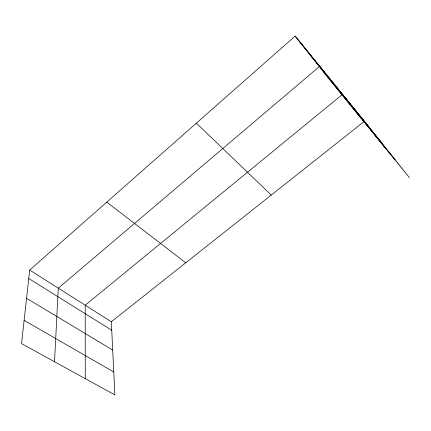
<?xml version="1.0" encoding="UTF-8"?>
<svg xmlns="http://www.w3.org/2000/svg" width="431" height="431" viewBox="0 0 431 431"><rect width="100%" height="100%" fill="white"/><g stroke="black" fill="none" stroke-linecap="round" stroke-linejoin="round"><path stroke-width="0.65" d="M54.521 361.738L58.293 288.172L319.71 66.288L360.828 117.975M29.68 270.059L21.55 343.615L114.861 394.909L111.338 321.741L364.427 121.283L409.45 177.691L333.626 84.568L295.16 36.091L29.68 270.059L111.338 321.741M24.12 320.362L113.757 371.98M26.56 298.3L112.701 350.053M28.742 278.518L111.748 330.248M106.769 202.117L185.75 262.802M196.353 123.169L271.266 195.071M295.16 36.091L364.427 121.283M299.464 41.516L369.545 127.7M309.652 54.354L381.586 142.78M321.214 68.922L395.098 159.712M385.788 148.63L342.532 94.357L85.219 305.207L85.273 378.644"/></g></svg>
